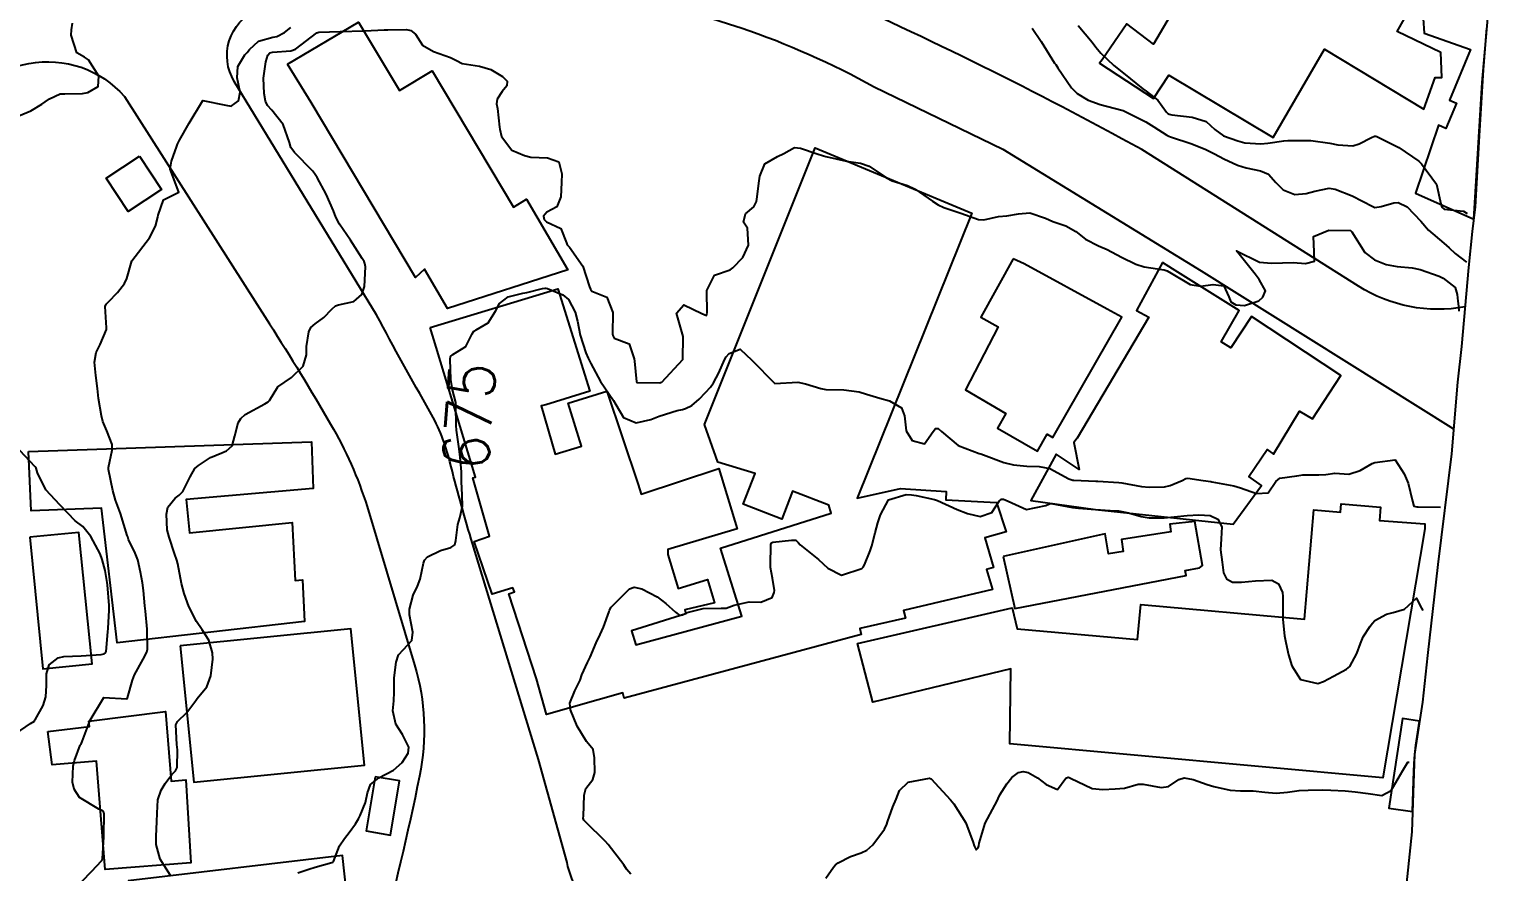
# Model space of a CAD drawing. Header units: metres. Extents: x 298520 to 308411, y 7433745 to 7450750.
# Drawn here: x 300489.4 to 300616.3, y 7445862.3 to 7445935.6 of the extents above; entities that cross this region are included whole.
import ezdxf
from ezdxf.enums import TextEntityAlignment as Align

# ---------------------------------------------------------------- set-up
doc = ezdxf.new("R2010")
doc.units = ezdxf.units.M
doc.header["$LTSCALE"] = 10
for name, color, linetype in [('Area', 45, 'Continuous'), ('Cotas', 45, 'Continuous'), ('Curvas de Nivel 1m', 11, 'Continuous'), ('Curvas de Nivel 5m', 15, 'Continuous'), ('Edificações', 30, 'Continuous'), ('Vias Primárias', 230, 'Continuous')]:
    doc.layers.add(name, color=color, linetype=linetype)
doc.styles.add('Style-STANDARD', font='STANDARD.shx')

msp = doc.modelspace()

# ---------------------------------------------------------------- linework, layer by layer
at = {"layer": 'Area'}
msp.add_polyline3d([(300616.05, 7445935.68, 674.17), (300615.76, 7445932.02, 672.63), (300615.43, 7445926.29, 671.56), (300615.08, 7445920.12, 681.6), (300614.82, 7445917.99, 675.96), (300614.49, 7445914.84, 674.56), (300613.9, 7445907.99, 674.46), (300613.53, 7445904.87, 674.42), (300613.01, 7445898.66, 674.93), (300611.84, 7445889.03, 682.12), (300610.93, 7445881.11, 682.42), (300610.51, 7445877.06, 682.76), (300609.8, 7445872.53, 682.26), (300609.58, 7445865.79, 677.68), (300608.71, 7445857.48, 678.4)], dxfattribs=at)
at = {"layer": 'Curvas de Nivel 1m', "flags": 128}
for points, elevation in [([(300488.46, 7445928.03), (300489.52, 7445928.48), (300490.47, 7445929.04), (300490.76, 7445929.24), (300491.13, 7445929.52), (300492.06, 7445929.93), (300492.48, 7445929.93), (300494, 7445929.96), (300494.48, 7445930.06), (300495.37, 7445930.59), (300495.43, 7445931.47), (300494.52, 7445932.9), (300494.18, 7445933.14), (300493.52, 7445933.5), (300493.02, 7445935.03), (300493.05, 7445935.5), (300493.15, 7445936.09)], 672), ([(300493.97, 7445861.49), (300494.8, 7445862.35), (300495.69, 7445863.29), (300495.75, 7445863.41), (300495.76, 7445863.46), (300495.86, 7445865.31), (300495.86, 7445865.46), (300495.88, 7445867.31), (300495.85, 7445867.46), (300495.74, 7445867.61), (300495.44, 7445867.77), (300493.75, 7445868.77), (300493.27, 7445869.49), (300493.15, 7445870.11), (300493.21, 7445871.5), (300493.31, 7445871.98), (300493.81, 7445873.31), (300493.88, 7445873.42), (300493.92, 7445873.49), (300493.97, 7445873.65), (300494.67, 7445875.48), (300495.85, 7445877.46), (300497.85, 7445877.35), (300497.92, 7445877.44), (300498.35, 7445878.96), (300498.53, 7445879.43), (300499.28, 7445880.8), (300499.59, 7445881.41), (300499.65, 7445881.67), (300499.62, 7445883.41), (300499.49, 7445884.96), (300499.44, 7445885.42), (300499.32, 7445886.77), (300499.23, 7445887.42), (300499.06, 7445888.35), (300498.82, 7445889.43), (300498.6, 7445890.02), (300498.02, 7445891.2), (300497.94, 7445891.44), (300497.9, 7445891.56), (300497.32, 7445893.45), (300496.88, 7445894.63), (300496.63, 7445895.45), (300496.27, 7445897.28), (300496.26, 7445897.46), (300496.6, 7445898.97), (300496.6, 7445899.46), (300496.13, 7445900.65), (300495.78, 7445901.46), (300495.65, 7445901.96), (300495.41, 7445903.47), (300495.3, 7445904.34), (300495.17, 7445905.47), (300495.04, 7445906.63), (300495.19, 7445907.47), (300495.53, 7445908.16), (300496.09, 7445909.46), (300496.1, 7445909.6), (300495.97, 7445911.46), (300496.07, 7445911.66), (300496.27, 7445911.85), (300497.05, 7445912.68), (300497.65, 7445913.45), (300497.85, 7445913.88), (300498.31, 7445915.44), (300499.83, 7445917.42), (300500.34, 7445918.44), (300500.55, 7445919.21), (300500.58, 7445919.41), (300501.06, 7445920.72), (300502.38, 7445921.39), (300501.63, 7445923.4), (300501.73, 7445924.08), (300502.22, 7445925.39), (300502.27, 7445925.56), (300502.44, 7445925.93), (300503.29, 7445927.38), (300504.47, 7445929.36), (300506.47, 7445928.96), (300506.94, 7445928.86), (300507.58, 7445929.33), (300507.71, 7445930.1), (300507.46, 7445931.33), (300507.51, 7445932.33), (300508.12, 7445933.32), (300508.31, 7445933.53), (300508.53, 7445933.81), (300509.32, 7445934.52), (300510.55, 7445934.87), (300510.9, 7445934.93), (300511.58, 7445935.28), (300512.11, 7445935.72)], 673), ([(300501.67, 7445862), (300500.77, 7445863.4), (300500.42, 7445864.69), (300500.4, 7445865.4), (300500.48, 7445866.65), (300500.51, 7445867.4), (300500.57, 7445868.58), (300500.84, 7445869.4), (300501.18, 7445869.99), (300501.78, 7445870.76), (300502.08, 7445871.09), (300502.25, 7445871.39), (300502.27, 7445872.92), (300502.22, 7445873.39), (300502.12, 7445875.1), (300502.27, 7445875.39), (300503.07, 7445876.15), (300503.85, 7445877.19), (300503.98, 7445877.37), (300504.83, 7445878.39), (300505.17, 7445879.35), (300505.34, 7445880.79), (300505.32, 7445881.35), (300505, 7445882.44), (300504.42, 7445883.36), (300503.93, 7445884.07), (300503.25, 7445885.38), (300502.85, 7445886.5), (300502.61, 7445887.38), (300502.3, 7445889.09), (300502.22, 7445889.39), (300502.01, 7445889.98), (300501.53, 7445891.39), (300501.38, 7445892.05), (300501.3, 7445893.4), (300501.43, 7445894.02), (300502.06, 7445894.78), (300502.41, 7445895.04), (300502.72, 7445895.38), (300503.38, 7445896.66), (300503.78, 7445897.36), (300503.95, 7445897.51), (300504.1, 7445897.62), (300505.13, 7445898.32), (300506.11, 7445898.73), (300506.54, 7445898.91), (300507.01, 7445899.33), (300507.24, 7445900.22), (300507.53, 7445901.33), (300507.76, 7445901.71), (300508.15, 7445902.07), (300509.86, 7445902.99), (300510.16, 7445903.18), (300510.22, 7445903.23), (300510.26, 7445903.29), (300510.99, 7445904.47), (300512.19, 7445905.27), (300513.19, 7445906.28), (300513.47, 7445907.26), (300513.49, 7445907.99), (300513.69, 7445909.26), (300513.87, 7445909.62), (300514.24, 7445909.94), (300514.98, 7445910.51), (300515.68, 7445911.23), (300515.99, 7445911.5), (300516.27, 7445911.6), (300517.59, 7445911.89), (300518.28, 7445912.49), (300518.51, 7445913.2), (300518.6, 7445914.9), (300518.56, 7445915.2), (300518.49, 7445915.37), (300518.32, 7445915.64), (300517.31, 7445917.21), (300516.35, 7445918.62), (300516.03, 7445919.22), (300515.83, 7445919.76), (300515.2, 7445921.23), (300514.4, 7445922.66), (300514.17, 7445923.02), (300513.99, 7445923.25), (300512.43, 7445924.85), (300512.13, 7445925.27), (300512, 7445925.71), (300511.46, 7445927.28), (300510.47, 7445928.53), (300510.09, 7445928.92), (300509.93, 7445929.3), (300509.8, 7445929.98), (300509.74, 7445931.3), (300509.94, 7445932.72), (300510.13, 7445933.3), (300510.3, 7445933.52), (300510.53, 7445933.58), (300512.13, 7445933.67), (300512.53, 7445933.83), (300514.37, 7445935.24), (300514.54, 7445935.31), (300516.4, 7445935.37), (300516.55, 7445935.37), (300518.33, 7445935.42), (300518.55, 7445935.42), (300520.23, 7445935.5), (300520.55, 7445935.5), (300522.18, 7445935.53), (300522.55, 7445935.46), (300522.95, 7445935.14), (300523.57, 7445934.17), (300524.53, 7445933.63), (300526, 7445933.11), (300526.52, 7445932.83), (300527.02, 7445932.59), (300528.52, 7445932.34), (300529.5, 7445932.05), (300530.51, 7445931.44), (300530.93, 7445931.05), (300530.91, 7445930.63), (300530.49, 7445930.16), (300530.06, 7445929.48), (300530.01, 7445929.06), (300530.09, 7445928.67), (300530.25, 7445927.05), (300530.28, 7445926.88), (300530.44, 7445926.24), (300531.34, 7445925.04), (300532.42, 7445924.57), (300532.99, 7445924.45), (300534.42, 7445924.38), (300535.43, 7445924.02), (300535.68, 7445922.99), (300535.64, 7445922.24), (300535.6, 7445920.99), (300535.24, 7445920.12), (300534.36, 7445919.67), (300534.07, 7445919.3), (300534.15, 7445919.01), (300534.35, 7445918.82), (300535.58, 7445918.23), (300536.07, 7445916.98), (300536.15, 7445916.81), (300536.33, 7445916.62), (300537.5, 7445914.97), (300538.08, 7445913.17), (300538.16, 7445912.96), (300538.28, 7445912.79), (300539.59, 7445912.26), (300540.11, 7445910.94), (300540.09, 7445909.08), (300540.12, 7445908.94), (300540.23, 7445908.69), (300541.52, 7445908.21), (300541.96, 7445906.91), (300541.99, 7445906.69), (300542.16, 7445904.91), (300542.19, 7445904.86), (300542.25, 7445904.85), (300544.19, 7445904.83), (300544.25, 7445904.84), (300544.37, 7445904.89), (300546.21, 7445906.86), (300546.23, 7445908.86), (300545.66, 7445910.87), (300546.27, 7445911.61), (300547.85, 7445910.84), (300548.26, 7445910.68), (300548.29, 7445910.81), (300548.3, 7445910.84), (300548.28, 7445912.84), (300548.94, 7445914.19), (300550.3, 7445914.64), (300550.55, 7445914.82), (300551.4, 7445915.72), (300551.9, 7445916.8), (300551.81, 7445918.26), (300551.48, 7445918.8), (300551.65, 7445919.52), (300552.37, 7445920.11), (300552.6, 7445920.57), (300552.64, 7445920.79), (300552.82, 7445922.37), (300552.88, 7445922.79), (300553.32, 7445923.87), (300554.42, 7445924.49), (300554.99, 7445924.76), (300555.91, 7445925.27), (300556.43, 7445925.23), (300557.87, 7445924.73), (300558.42, 7445924.56), (300558.64, 7445924.49), (300560.42, 7445924.09), (300561.65, 7445923.91), (300562.41, 7445923.65), (300563.91, 7445922.65), (300564.4, 7445922.39), (300565.73, 7445921.97), (300566.39, 7445921.66), (300567.91, 7445920.6), (300568.38, 7445920.3), (300568.9, 7445920.07), (300570.37, 7445919.57), (300571.89, 7445919.03), (300572.36, 7445918.98), (300573.63, 7445919.27), (300574.37, 7445919.35), (300575.39, 7445919.5), (300576.37, 7445919.6), (300577.72, 7445919.14), (300578.36, 7445918.84), (300579.5, 7445918.47), (300580.35, 7445917.99), (300581.2, 7445917.3), (300582.34, 7445916.74), (300583.08, 7445916.42), (300584.32, 7445915.75), (300585.57, 7445915.14), (300586.31, 7445914.9), (300588.04, 7445914.63), (300588.31, 7445914.56), (300588.66, 7445914.36), (300590.29, 7445913.37), (300591.19, 7445913.23), (300592.29, 7445913.38), (300593.22, 7445913.24), (300593.65, 7445912.3), (300593.83, 7445911.85), (300594.28, 7445911.59), (300595.02, 7445911.53), (300596.28, 7445911.96), (300596.63, 7445912.26), (300596.85, 7445912.83), (300596.3, 7445913.81), (300595.94, 7445914.27), (300594.33, 7445916.29), (300596.32, 7445915.32), (300597.36, 7445915.21), (300598.32, 7445915.24), (300599.26, 7445915.29), (300600.32, 7445915.2), (300601.12, 7445915.41), (300601.09, 7445916.21), (300601.02, 7445917.53), (300602.35, 7445918.09), (300604.23, 7445918.05), (300604.35, 7445917.94), (300605.49, 7445916.16), (300606.32, 7445915.51), (300607.35, 7445915.11), (300608.31, 7445914.92), (300609.61, 7445914.81), (300610.31, 7445914.66), (300611.94, 7445914.08), (300612.3, 7445913.93), (300613.33, 7445913.1), (300613.5, 7445912.49), (300613.56, 7445911.91), (300613.63, 7445911.48), (300613.66, 7445911.06)], 674), ([(300576.56, 7445935.66), (300577.36, 7445934.49), (300578.52, 7445932.62), (300578.61, 7445932.48), (300578.8, 7445932.19), (300580, 7445930.46), (300580.49, 7445929.97), (300581.43, 7445929.39), (300582.48, 7445929.02), (300584.35, 7445928.53), (300584.47, 7445928.49), (300584.64, 7445928.41), (300586.46, 7445927.5), (300587.15, 7445927.07), (300588.28, 7445926.36), (300588.45, 7445926.27), (300588.59, 7445926.22), (300590.44, 7445925.61), (300591.65, 7445925.11), (300592.43, 7445924.73), (300593.24, 7445924.3), (300594.42, 7445923.74), (300595.18, 7445923.52), (300596.41, 7445923.24), (300597.1, 7445922.95), (300597.74, 7445922.25), (300598.39, 7445921.6), (300599.41, 7445921.2), (300600.39, 7445921.27), (300601.14, 7445921.47), (300602.4, 7445921.73), (300602.92, 7445921.67), (300604.39, 7445921.09), (300606.18, 7445920.15), (300606.37, 7445920.07), (300606.92, 7445920.14), (300608.02, 7445920.48), (300608.38, 7445920.51), (300609.16, 7445920.11), (300610.36, 7445918.87), (300611.02, 7445918.09), (300612.34, 7445916.96), (300612.83, 7445916.56), (300613.34, 7445916.06), (300614.32, 7445915.3)], 673), ([(300580.56, 7445935.89), (300581.78, 7445934.44), (300582.11, 7445934.01), (300582.53, 7445933.47), (300583.68, 7445932.42), (300584.51, 7445931.75), (300586.19, 7445930.39), (300586.49, 7445930.18), (300587.49, 7445929.38), (300588.24, 7445928.36), (300588.35, 7445928.24), (300588.47, 7445928.18), (300588.72, 7445928.11), (300590.47, 7445927.92), (300591.69, 7445927.55), (300592.46, 7445926.84), (300593.21, 7445926.3), (300594.45, 7445925.86), (300595.05, 7445925.68), (300596.44, 7445925.61), (300597.06, 7445925.65), (300598.45, 7445925.86), (300598.79, 7445925.89), (300600.45, 7445925.89), (300600.78, 7445925.88), (300602.44, 7445925.66), (300603.13, 7445925.5), (300604.44, 7445925.43), (300604.99, 7445925.61), (300606.08, 7445926.15), (300606.34, 7445926.27), (300606.45, 7445926.26), (300606.53, 7445926.23), (300606.71, 7445926.15), (300608.44, 7445925.27), (300610.17, 7445924.1), (300610.42, 7445923.87), (300611.71, 7445922.09), (300612.08, 7445920.38), (300612.18, 7445920.08), (300612.37, 7445919.91), (300614.05, 7445919.74), (300614.37, 7445919.55)], 672), ([(300487.82, 7445874.04), (300489.5, 7445875.2), (300489.83, 7445875.42), (300489.87, 7445875.49), (300489.89, 7445875.53), (300490.6, 7445876.77), (300490.81, 7445877.52), (300490.87, 7445878.52), (300490.88, 7445879.52), (300491.11, 7445880.3), (300491.9, 7445880.91), (300492.39, 7445881.02), (300493.9, 7445881.1), (300495.64, 7445881.2), (300495.9, 7445881.25), (300496.02, 7445881.35), (300496.06, 7445881.46), (300496.22, 7445883.16), (300496.25, 7445883.46), (300496.34, 7445885.07), (300496.32, 7445885.46), (300496.17, 7445887.26), (300496.15, 7445887.46), (300495.99, 7445888.5), (300495.73, 7445889.46), (300495.54, 7445889.94), (300494.73, 7445891.47), (300494.03, 7445892.32), (300493.38, 7445892.83), (300492.73, 7445893.5), (300492.05, 7445894.21), (300490.82, 7445895.52), (300490.09, 7445897), (300489.97, 7445897.41), (300489.89, 7445897.53), (300488.12, 7445899.39)], 672), ([(300541.67, 7445862.11), (300541.3, 7445862.53), (300541.07, 7445862.92), (300539.71, 7445864.68), (300539.47, 7445864.94), (300537.73, 7445866.66), (300537.58, 7445866.81), (300537.54, 7445866.96), (300537.55, 7445867.15), (300537.61, 7445868.96), (300537.77, 7445869.55), (300538.38, 7445870.35), (300538.54, 7445870.95), (300538.52, 7445872.23), (300538.4, 7445872.95), (300537.81, 7445873.64), (300537, 7445874.97), (300536.43, 7445876.39), (300536.38, 7445876.97), (300536.81, 7445878.03), (300537.27, 7445878.97), (300537.43, 7445879.43), (300537.9, 7445880.51), (300538.06, 7445880.8), (300538.14, 7445880.96), (300538.65, 7445882.22), (300539.02, 7445882.95), (300539.31, 7445883.57), (300539.79, 7445884.94), (300539.83, 7445885.06), (300539.96, 7445885.32), (300541.56, 7445886.92), (300541.97, 7445887.05), (300542.64, 7445886.9), (300543.97, 7445886.21), (300544.73, 7445885.65), (300545.57, 7445884.87), (300545.95, 7445884.6), (300546.17, 7445884.64), (300546.57, 7445884.86), (300547.96, 7445885.21), (300549.54, 7445885.24), (300549.96, 7445885.24), (300550.65, 7445885.5), (300551.96, 7445885.78), (300552.99, 7445885.75), (300553.97, 7445886.17), (300554.15, 7445886.59), (300554.18, 7445886.77), (300553.98, 7445887.83), (300553.83, 7445888.77), (300553.83, 7445888.94), (300553.84, 7445890.77), (300553.9, 7445890.9), (300554.02, 7445890.98), (300555.63, 7445891.15), (300556.03, 7445891.13), (300556.22, 7445890.94), (300556.41, 7445890.74), (300558, 7445889.47), (300558.79, 7445888.71), (300559.99, 7445888.11), (300561.75, 7445888.67), (300561.88, 7445888.79), (300562, 7445889), (300562.48, 7445890.21), (300562.62, 7445890.66), (300562.93, 7445891.77), (300563.16, 7445892.66), (300563.38, 7445893.33), (300564.07, 7445894.65), (300565.6, 7445895.11), (300566.08, 7445895.09), (300566.47, 7445895.02), (300568.07, 7445894.68), (300568.33, 7445894.6), (300570.06, 7445893.82), (300570.94, 7445893.46), (300572.05, 7445893.21), (300573.06, 7445893.54), (300573.71, 7445894.53), (300573.9, 7445894.7), (300574.07, 7445894.7), (300574.49, 7445894.53), (300576.06, 7445893.82), (300577.75, 7445894.17), (300578.06, 7445894.31), (300578.22, 7445894.32), (300580.06, 7445893.99), (300580.58, 7445893.93), (300582.06, 7445893.8), (300583.35, 7445893.72), (300584.06, 7445893.68), (300584.94, 7445893.52), (300586.05, 7445893.19), (300586.74, 7445893.07), (300588.05, 7445893.07), (300589.2, 7445893.2), (300590.05, 7445893.29), (300591.06, 7445893.33), (300592.05, 7445893.28), (300592.72, 7445892.98), (300593.06, 7445892.3), (300592.99, 7445891.26), (300592.94, 7445890.31), (300593.07, 7445889.24), (300593.2, 7445888.3), (300593.47, 7445887.78), (300593.99, 7445887.5), (300594.77, 7445887.5), (300595.99, 7445887.62), (300597.4, 7445887.66), (300597.98, 7445887.34), (300598.32, 7445886.58), (300598.36, 7445886.24), (300598.37, 7445885.84), (300598.35, 7445884.24), (300598.5, 7445882.82), (300598.62, 7445882.24), (300598.86, 7445881.18), (300599.15, 7445880.23), (300599.88, 7445879.02), (300601.4, 7445878.68), (300601.88, 7445878.86), (300602.75, 7445879.33), (300603.9, 7445879.93), (300604.04, 7445880.03), (300604.17, 7445880.17), (300604.79, 7445881.28), (300605.1, 7445882.16), (300605.35, 7445882.74), (300605.94, 7445883.66), (300606.15, 7445883.94), (300606.37, 7445884.15), (300607.38, 7445884.7), (300607.95, 7445884.85), (300608.94, 7445885.13), (300609.97, 7445886.1), (300610.3, 7445885.44), (300610.54, 7445885.04)], 676), ([(300558.64, 7445861.75), (300559.3, 7445862.7), (300559.48, 7445862.91), (300559.69, 7445863.08), (300560.76, 7445863.63), (300561.7, 7445863.96), (300562.19, 7445864.19), (300562.71, 7445864.66), (300563.73, 7445866.03), (300563.92, 7445866.46), (300563.98, 7445866.65), (300564.44, 7445867.96), (300564.73, 7445868.64), (300565.04, 7445869.37), (300565.78, 7445870.09), (300567.64, 7445870.46), (300567.78, 7445870.39), (300569.46, 7445868.58), (300569.75, 7445868.23), (300570.81, 7445866.57), (300571.43, 7445864.85), (300571.51, 7445864.56), (300571.71, 7445864.22), (300571.88, 7445864.39), (300571.93, 7445864.56), (300571.97, 7445864.81), (300572.48, 7445866.55), (300573.31, 7445868.1), (300573.55, 7445868.53), (300573.61, 7445868.67), (300573.76, 7445868.99), (300574.35, 7445869.95), (300574.8, 7445870.52), (300575.37, 7445870.93), (300575.79, 7445871.02), (300576.23, 7445870.95), (300577.03, 7445870.49), (300577.77, 7445869.89), (300578.77, 7445869.47), (300579.48, 7445870.46), (300579.71, 7445870.54), (300579.78, 7445870.52), (300579.91, 7445870.46), (300581.77, 7445869.55), (300582.72, 7445869.48), (300583.77, 7445869.51), (300584.6, 7445869.57), (300585.78, 7445869.92), (300586.23, 7445869.93), (300587.77, 7445869.64), (300588.41, 7445869.72), (300589.33, 7445870.35), (300589.78, 7445870.47), (300590.57, 7445870.33), (300591.78, 7445869.9), (300592.35, 7445869.74), (300593.77, 7445869.42), (300594.69, 7445869.36), (300595.77, 7445869.36), (300596.79, 7445869.23), (300597.77, 7445869.15), (300598.76, 7445869.24), (300599.77, 7445869.37), (300600.56, 7445869.42), (300601.77, 7445869.43), (300602.54, 7445869.42), (300603.77, 7445869.35), (300604.66, 7445869.27), (300605.77, 7445869.13), (300606.96, 7445868.94), (300607.77, 7445869.39), (300608.79, 7445871.13), (300609.23, 7445871.85), (300609.34, 7445871.83)], 677)]:
    msp.add_lwpolyline(points, dxfattribs=dict(at, elevation=elevation))
at = {"layer": 'Curvas de Nivel 5m', "elevation": 675, "flags": 128}
msp.add_lwpolyline([(300512.73, 7445862.21), (300513.68, 7445862.55), (300514.22, 7445862.71), (300515.69, 7445863.11), (300515.77, 7445863.14), (300515.83, 7445863.22), (300516.36, 7445864.56), (300516.77, 7445865.21), (300517.19, 7445865.74), (300517.73, 7445866.47), (300518.01, 7445866.92), (300518.16, 7445867.2), (300518.6, 7445868.35), (300518.77, 7445869.19), (300519.05, 7445869.9), (300519.78, 7445870.48), (300521.04, 7445871.16), (300521.79, 7445871.81), (300522.31, 7445872.63), (300522.37, 7445873.14), (300521.82, 7445874.26), (300521.25, 7445875.16), (300520.99, 7445876.31), (300521.07, 7445877.16), (300521.09, 7445877.94), (300521.09, 7445879.16), (300521.27, 7445880.53), (300521.49, 7445881.16), (300521.91, 7445881.63), (300522.65, 7445882.41), (300522.72, 7445883.14), (300522.44, 7445884.65), (300522.43, 7445885.15), (300522.75, 7445886.36), (300523.12, 7445887.14), (300523.37, 7445887.75), (300523.66, 7445889.13), (300523.74, 7445889.4), (300524.01, 7445889.68), (300525.13, 7445890.23), (300526.02, 7445890.51), (300526.38, 7445890.74), (300526.47, 7445891.1), (300526.63, 7445892.5), (300526.82, 7445893.09), (300527.05, 7445894.1), (300527, 7445895.09), (300526.97, 7445896.21), (300526.97, 7445897.09), (300526.84, 7445898.36), (300526.74, 7445899.09), (300526.53, 7445900.7), (300526.49, 7445901.1), (300526.45, 7445902.81), (300526.45, 7445903.1), (300526.18, 7445904.2), (300526.03, 7445905.1), (300525.98, 7445906.88), (300526.01, 7445907.1), (300526.21, 7445907.28), (300527.33, 7445907.98), (300527.87, 7445909.08), (300528.02, 7445909.3), (300528.24, 7445909.43), (300529.28, 7445910.03), (300529.9, 7445911.06), (300530.27, 7445911.73), (300531.01, 7445912.31), (300532.28, 7445912.62), (300532.64, 7445912.67), (300534.01, 7445913.01), (300534.24, 7445913.06), (300534.28, 7445913.05), (300534.43, 7445913.01), (300535.76, 7445912.47), (300536.27, 7445912.05), (300536.83, 7445910.97), (300537.04, 7445910.18), (300537.26, 7445908.97), (300537.76, 7445907.42), (300537.98, 7445906.96), (300538.21, 7445906.51), (300539.04, 7445904.95), (300540.17, 7445903.27), (300540.37, 7445902.94), (300541.03, 7445901.81), (300542.15, 7445901.33), (300543.41, 7445901.64), (300544.15, 7445901.91), (300545.69, 7445902.4), (300546.16, 7445902.51), (300546.44, 7445902.58), (300546.97, 7445902.85), (300547.63, 7445903.39), (300548.18, 7445903.97), (300548.59, 7445904.43), (300548.87, 7445904.83), (300549.33, 7445905.7), (300549.81, 7445906.82), (300549.96, 7445907.08), (300550.22, 7445907.36), (300551.17, 7445907.75), (300552.21, 7445906.79), (300554.19, 7445904.77), (300556.19, 7445904.89), (300556.85, 7445904.73), (300558.18, 7445904.33), (300558.64, 7445904.25), (300560.18, 7445904.2), (300561.53, 7445904.03), (300562.17, 7445903.82), (300563.33, 7445903.5), (300564.17, 7445903.26), (300565.21, 7445902.64), (300565.48, 7445901.96), (300565.6, 7445900.64), (300566.13, 7445899.8), (300567.21, 7445899.53), (300567.96, 7445900.6), (300568.15, 7445900.84), (300568.4, 7445900.85), (300568.67, 7445900.59), (300570.12, 7445899.37), (300571.97, 7445898.69), (300572.11, 7445898.64), (300572.33, 7445898.55), (300574.11, 7445897.89), (300574.93, 7445897.69), (300576.1, 7445897.57), (300577.17, 7445897.56), (300578.1, 7445897.36), (300579.75, 7445896.46), (300580.09, 7445896.36), (300580.2, 7445896.35), (300582.09, 7445896.27), (300582.27, 7445896.26), (300584.09, 7445896.16), (300584.37, 7445896.12), (300586.08, 7445895.82), (300586.73, 7445895.74), (300588.08, 7445895.77), (300588.56, 7445895.88), (300589.62, 7445896.34), (300589.93, 7445896.5), (300590.09, 7445896.52), (300591.42, 7445896.33), (300592.09, 7445896.23), (300592.2, 7445896.21), (300594.09, 7445895.87), (300594.67, 7445895.7), (300596.08, 7445895.21), (300597.08, 7445895.25), (300597.74, 7445896.25), (300598.1, 7445896.52), (300599.58, 7445896.74), (300600.1, 7445896.81), (300601.48, 7445896.82), (300602.1, 7445896.86), (300602.87, 7445896.96), (300604.1, 7445896.89), (300605.07, 7445897.19), (300606.11, 7445897.8), (300606.36, 7445897.89), (300608.11, 7445898.13), (300608.9, 7445896.92), (300609.26, 7445896.11), (300609.63, 7445894.54), (300609.76, 7445894.1), (300610, 7445894.04), (300610.06, 7445894.04), (300610.13, 7445894.03), (300612.06, 7445894.01)], dxfattribs=at)
at = {"layer": 'Edificações'}
msp.add_lwpolyline([(300589.14, 7445937.7), (300587.1, 7445934.25), (300584.79, 7445936.03), (300582.64, 7445932.89), (300582.43, 7445932.62), (300587.1, 7445929.53), (300588.46, 7445931.58), (300597.53, 7445926.15), (300601.97, 7445933.83), (300610.62, 7445928.62), (300611.59, 7445931.35), (300612.19, 7445931.37), (300612.1, 7445933.53), (300608.31, 7445935.37), (300610.37, 7445939.06), (300610.64, 7445935.23), (300614.68, 7445933.81), (300612.85, 7445929.39), (300613.45, 7445929.14), (300612.54, 7445926.94), (300611.88, 7445927.22), (300609.89, 7445921.3), (300614.95, 7445919.06), (300615.7, 7445930.94), (300616.26, 7445937.51)], dxfattribs=at)
for points in [[(300511.82, 7445932.52), (300517.99, 7445936.17), (300521.56, 7445930.23), (300524.4, 7445931.94), (300531.48, 7445920.08), (300532.62, 7445920.78), (300536.21, 7445914.64), (300525.75, 7445911.27), (300523.74, 7445914.71), (300522.97, 7445913.99), (300513.89, 7445929.19)], [(300524.22, 7445909.62), (300535.34, 7445912.98), (300538.11, 7445904.1), (300534.3, 7445902.92), (300533.89, 7445902.83), (300535.1, 7445898.62), (300537.39, 7445899.3), (300536.24, 7445903.06), (300539.59, 7445904.09), (300542.3, 7445895.99), (300542.57, 7445895.15), (300549.32, 7445897.37), (300550.91, 7445892.14), (300544.9, 7445890.33), (300544.9, 7445889.91), (300545.8, 7445886.95), (300548.33, 7445887.71), (300548.95, 7445885.69), (300546.38, 7445885.09), (300546.46, 7445884.73), (300541.72, 7445883.25), (300542.1, 7445882.04), (300551.32, 7445884.53), (300549.46, 7445890.46), (300559.1, 7445893.48), (300558.89, 7445894.18), (300555.73, 7445895.4), (300554.79, 7445892.97), (300551.44, 7445894.26), (300552.48, 7445896.95), (300549.23, 7445897.93), (300548.07, 7445901.21), (300557.69, 7445925.26), (300571.31, 7445919.58), (300561.34, 7445894.79), (300565.12, 7445895.62), (300569.09, 7445895.38), (300569.05, 7445894.66), (300573.47, 7445894.43), (300574.32, 7445891.86), (300572.45, 7445891.34), (300573.21, 7445888.76), (300572.6, 7445888.58), (300573.11, 7445886.86), (300565.39, 7445885.02), (300565.55, 7445884.36), (300561.58, 7445883.46), (300561.7, 7445882.93), (300541.11, 7445877.42), (300540.98, 7445877.87), (300534.35, 7445876), (300533.48, 7445879.09), (300531.06, 7445886.48), (300531.56, 7445886.64), (300531.41, 7445886.99), (300529.62, 7445886.44), (300528.06, 7445891.03), (300529.39, 7445891.48), (300527.94, 7445896.55), (300528.18, 7445896.62), (300524.75, 7445907.93)], [(300498.96, 7445924.52), (300500.87, 7445921.63), (300497.97, 7445919.71), (300496.06, 7445922.61)], [(300574.91, 7445915.59), (300572.09, 7445910.53), (300573.6, 7445909.69), (300570.78, 7445904.21), (300574.29, 7445902.15), (300573.54, 7445900.88), (300577.04, 7445898.89), (300577.87, 7445900.35), (300578.36, 7445900.07), (300584.35, 7445910.52), (300583.1, 7445911.23), (300575.87, 7445915.17)], [(300587.9, 7445915.29), (300585.64, 7445911.1), (300586.72, 7445910.52), (300580.48, 7445900.01), (300580.19, 7445899.63), (300580.64, 7445897.29), (300578.64, 7445898.62), (300576.45, 7445894.58), (300582.08, 7445893.81), (300594.03, 7445892.53), (300596.49, 7445895.9), (300595.41, 7445896.68), (300597, 7445899.03), (300597.55, 7445898.61), (300599.82, 7445902.37), (300600.94, 7445901.69), (300603.39, 7445905.46), (300595.64, 7445910.59), (300593.83, 7445907.85), (300593.01, 7445908.39), (300594.57, 7445911.1), (300588.77, 7445914.73)], [(300489.32, 7445898.84), (300513.92, 7445899.68), (300514.06, 7445895.63), (300503.01, 7445894.68), (300503.32, 7445891.79), (300512.24, 7445892.69), (300512.49, 7445887.65), (300513.12, 7445887.68), (300513.3, 7445884.07), (300497.02, 7445882.23), (300495.65, 7445893.91), (300489.55, 7445893.69)], [(300610.69, 7445892.13), (300607.06, 7445870.47), (300574.62, 7445873.43), (300574.71, 7445879.95), (300562.72, 7445877.05), (300561.38, 7445882.16), (300574.83, 7445885.25), (300575.25, 7445883.44), (300585.73, 7445882.5), (300586.01, 7445885.55), (300600.24, 7445884.28), (300601.04, 7445893.79), (300603.38, 7445893.59), (300603.44, 7445894.3), (300606.86, 7445894.01), (300606.77, 7445892.85), (300610.69, 7445892.57)], [(300574.05, 7445889.72), (300575.06, 7445885.19), (300589.94, 7445888.06), (300589.86, 7445888.5), (300591.1, 7445888.74), (300591.36, 7445888.95), (300590.7, 7445892.76), (300588.54, 7445892.53), (300588.61, 7445891.87), (300584.32, 7445891.2), (300584.48, 7445890.16), (300583.19, 7445889.96), (300582.92, 7445891.68)], [(300489.42, 7445891.39), (300490.56, 7445879.95), (300494.84, 7445880.38), (300493.69, 7445891.81)], [(300502.49, 7445881.95), (300503.68, 7445870.09), (300518.52, 7445871.57), (300517.33, 7445883.43)], [(300490.98, 7445874.52), (300494.62, 7445874.94), (300494.56, 7445875.41), (300501.23, 7445876.25), (300501.71, 7445870.2), (300502.99, 7445870.31), (300503.42, 7445863.1), (300495.97, 7445862.51), (300495.22, 7445871.92), (300491.38, 7445871.62)], [(300519.45, 7445870.58), (300518.66, 7445865.87), (300520.79, 7445865.51), (300521.58, 7445870.22)], [(300497.99, 7445861.53), (300499.32, 7445849.04), (300515.75, 7445850.7), (300515.37, 7445854.45), (300517.61, 7445854.68), (300516.6, 7445863.73)]]:
    msp.add_lwpolyline(points, close=True, dxfattribs=at)
at = {"layer": 'Edificações', "elevation": 682.58}
msp.add_lwpolyline([(300610.25, 7445875.4), (300608.76, 7445875.63), (300607.56, 7445867.84), (300609.64, 7445867.54), (300609.75, 7445871.09), (300609.79, 7445872.2), (300609.93, 7445873.33)], close=True, dxfattribs=at)
at = {"layer": 'Vias Primárias'}
for points in [[(300472.76, 7446298.55), (300468.75, 7446248.89), (300466.62, 7446226.4), (300463.15, 7446178.29), (300461.08, 7446151.7, -0.021987), (300457.47, 7446123.01, -0.017219), (300453.55, 7446094.04, 0.012508), (300448.29, 7446057.77, -0.015715), (300445.3, 7446038.06, 0.016366), (300439.93, 7446002.27, 0.004412), (300438.1, 7445985.3), (300434.36, 7445947.48), (300430.82, 7445906.38, 0.000058), (300424.42, 7445849.96, -0.005156), (300422.14, 7445831.56, 0.018726), (300420.7, 7445816.57, 0.015018), (300420.39, 7445805.71), (300420.41, 7445790.13, 0.021134), (300421.18, 7445772.74, -0.028017), (300421.67, 7445756.76), (300421.49, 7445749.95)], [(300614.2, 7445911.42, -0.18752), (300604.94, 7445913.22), (300586.09, 7445925.1, 0.022067), (300558.01, 7445938.99, 0.050366), (300543.68, 7445943.66, -0.003903), (300535.39, 7445945.53, 0.098001), (300517.08, 7445946.16, -0.018885), (300508.97, 7445945.15, 0.057365), (300491.93, 7445941.69, 0.033065), (300478.5, 7445936.31), (300452.74, 7445923.97, -0.421928), (300441.34, 7445927.06, -0.125321), (300440.35, 7445930.8), (300440.32, 7445935.41), (300441.94, 7445956.94, 0.00908), (300443.94, 7445977.91, -0.021697), (300447.58, 7446008.11, 0.004408)], [(300430.7, 7445854.59, 0.045041), (300434.08, 7445881.4, -0.093151), (300438.79, 7445902.29, -0.175755), (300445.53, 7445909.45, 0.087757), (300448.39, 7445911.6, -0.125772), (300458.3, 7445917.91), (300483.06, 7445930.44, -0.070415), (300489.35, 7445932.58, -0.266096), (300497.65, 7445929.71), (300510.26, 7445909.96, -0.010425), (300515.58, 7445901.23, -0.054916), (300518.75, 7445894.07), (300522.88, 7445880.29, -0.124038), (300523.31, 7445870.63, -0.014311), (300519.79, 7445855.7, 0.024642)]]:
    msp.add_lwpolyline(points, format="xyb", dxfattribs=at)
at = {"layer": 'Vias Primárias', "elevation": 678.62}
msp.add_lwpolyline([(300537.23, 7445860.44, -0.096711), (300536.13, 7445863.12), (300533.66, 7445872.06), (300527.8, 7445891.24, -0.014402), (300525.95, 7445897.95, 0.070345), (300524.21, 7445902.32, -0.008721), (300519.58, 7445910.73), (300507.2, 7445931.03, -0.453795), (300509.14, 7445937.21, -0.016614), (300513.99, 7445939.15, -0.091023), (300523.21, 7445940.7), (300530.62, 7445940.31), (300534.95, 7445939.65, -0.044129), (300551.26, 7445935.68, -0.04522), (300562.84, 7445930.55), (300574.01, 7445925.12), (300591.26, 7445914.57), (300613.19, 7445900.83)], format="xyb", dxfattribs=at)

# ---------------------------------------------------------------- texts
at = {"layer": 'Cotas', "style": 'Style-STANDARD'}
msp.add_text('675', height=4, rotation=85.6033, dxfattribs=at).set_placement((300527.61, 7445901.92, 675), align=Align.MIDDLE_CENTER)

doc.saveas('drawing.dxf')
